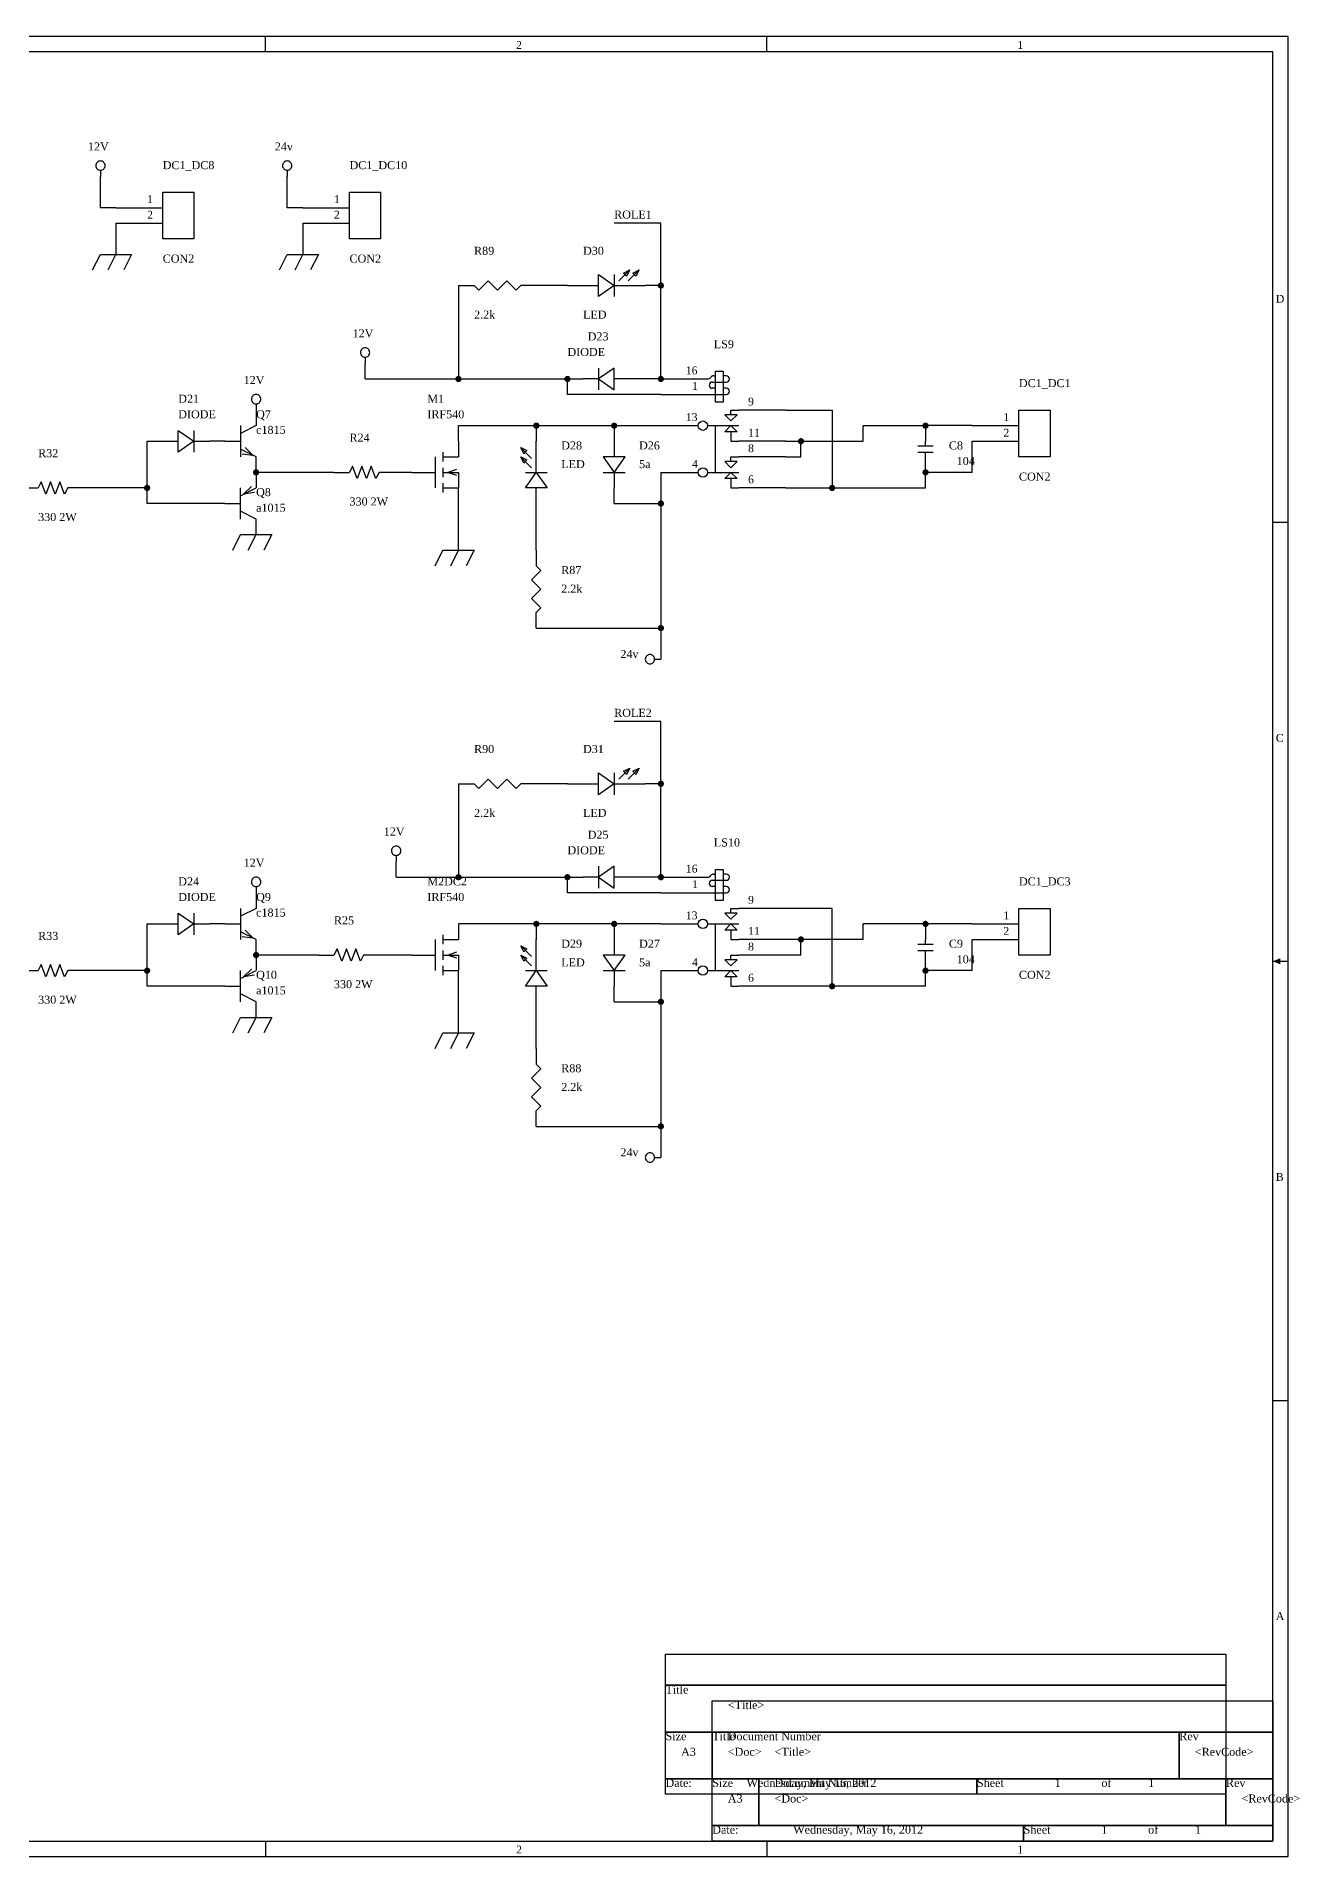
# Model space of a CAD drawing. Extents: x -3 to 419, y 3 to 299.
# Drawn here: x 213.1 to 419.2, y 2.5 to 299.5 of the extents above; entities that cross this region are included whole.
import ezdxf

# ---------------------------------------------------------------- set-up
doc = ezdxf.new("R2010")
doc.units = 0
doc.header["$MEASUREMENT"] = 0
for name, color, linetype in [('PARTS', 7, 'Continuous'), ('PARTTEXT', 7, 'Continuous'), ('TITLE', 7, 'Continuous'), ('WIRE', 7, 'Continuous'), ('WIRETEXT', 7, 'Continuous')]:
    doc.layers.add(name, color=color, linetype=linetype)
doc.styles.get("Standard").update_dxf_attribs({"font": 'times_0.ttf'})

msp = doc.modelspace()

# ---------------------------------------------------------------- linework, layer by layer
at = {"layer": 'PARTS'}
for p, q in [((226.06, 271.526), (233.68, 271.526)), ((256.54, 271.526), (264.16, 271.526)), ((226.06, 268.986), (233.68, 268.986)), ((256.54, 268.986), (264.16, 268.986)), ((281.94, 258.826), (284.48, 258.826)), ((294.64, 258.826), (292.1, 258.826)), ((299.72, 258.826), (302.26, 258.826)), ((314.96, 258.826), (312.42, 258.826)), ((299.72, 243.586), (302.26, 243.586)), ((312.42, 243.586), (309.88, 243.586)), ((314.96, 243.586), (322.58, 243.586)), ((314.96, 241.046), (322.58, 241.046)), ((248.92, 238.506), (248.92, 235.966)), ((335.28, 238.506), (327.66, 238.506)), ((294.64, 235.966), (294.64, 233.426)), ((307.34, 235.966), (307.34, 233.426)), ((314.96, 235.966), (321.056, 235.966)), ((358.14, 235.966), (358.14, 233.426)), ((365.76, 235.966), (373.38, 235.966)), ((231.14, 233.426), (233.68, 233.426)), ((243.84, 233.426), (241.3, 233.426)), ((243.84, 233.426), (246.38, 233.426)), ((281.94, 233.426), (281.94, 230.886)), ((335.28, 233.426), (327.66, 233.426)), ((365.76, 233.426), (373.38, 233.426)), ((248.92, 228.346), (248.92, 230.886)), ((335.28, 230.886), (327.66, 230.886)), ((358.14, 228.346), (358.14, 230.886)), ((210.82, 225.806), (213.36, 225.806)), ((220.98, 225.806), (218.44, 225.806)), ((248.92, 228.346), (248.92, 225.806)), ((261.62, 228.346), (264.16, 228.346)), ((271.78, 228.346), (269.24, 228.346)), ((274.32, 228.346), (276.86, 228.346)), ((281.94, 223.266), (281.94, 225.806)), ((307.34, 223.266), (307.34, 225.806)), ((314.96, 228.346), (321.056, 228.346)), ((335.28, 225.806), (327.66, 225.806)), ((243.84, 223.266), (246.38, 223.266)), ((294.64, 220.726), (294.64, 223.266)), ((248.92, 218.186), (248.92, 220.726)), ((294.64, 215.646), (294.64, 213.106)), ((294.64, 202.946), (294.64, 205.486)), ((281.94, 177.546), (284.48, 177.546)), ((294.64, 177.546), (292.1, 177.546)), ((299.72, 177.546), (302.26, 177.546)), ((314.96, 177.546), (312.42, 177.546)), ((299.72, 162.306), (302.26, 162.306)), ((312.42, 162.306), (309.88, 162.306)), ((314.96, 162.306), (322.58, 162.306)), ((248.92, 159.766), (248.92, 157.226)), ((314.96, 159.766), (322.58, 159.766)), ((231.14, 154.686), (233.68, 154.686)), ((243.84, 154.686), (241.3, 154.686)), ((243.84, 154.686), (246.38, 154.686)), ((281.94, 154.686), (281.94, 152.146)), ((294.64, 154.686), (294.64, 152.146)), ((307.34, 154.686), (307.34, 152.146)), ((314.96, 154.686), (321.056, 154.686)), ((335.28, 157.226), (327.66, 157.226)), ((358.14, 154.686), (358.14, 152.146)), ((365.76, 154.686), (373.38, 154.686)), ((248.92, 149.606), (248.92, 152.146)), ((335.28, 152.146), (327.66, 152.146)), ((365.76, 152.146), (373.38, 152.146)), ((248.92, 149.606), (248.92, 147.066)), ((259.08, 149.606), (261.62, 149.606)), ((269.24, 149.606), (266.7, 149.606)), ((274.32, 149.606), (276.86, 149.606)), ((335.28, 149.606), (327.66, 149.606)), ((358.14, 147.066), (358.14, 149.606)), ((210.82, 147.066), (213.36, 147.066)), ((220.98, 147.066), (218.44, 147.066)), ((281.94, 144.526), (281.94, 147.066)), ((314.96, 147.066), (321.056, 147.066)), ((243.84, 144.526), (246.38, 144.526)), ((307.34, 141.986), (307.34, 144.526)), ((335.28, 144.526), (327.66, 144.526)), ((248.92, 139.446), (248.92, 141.986)), ((294.64, 139.446), (294.64, 141.986)), ((294.64, 134.366), (294.64, 131.826)), ((294.64, 121.666), (294.64, 124.206))]:
    msp.add_line(p, q, dxfattribs=at)
for points in [[(224.282, 278.384, 0.0985), (224.224, 278.6756, 0.0985), (224.0588, 278.9228, 0.0985), (223.8116, 279.088, 0.0985), (223.52, 279.146, 0.0985), (223.2284, 279.088, 0.0985), (222.9812, 278.9228, 0.0985), (222.816, 278.6756, 0.0985), (222.758, 278.384, 0.0985), (222.816, 278.0924, 0.0985), (222.9812, 277.8452, 0.0985), (223.2284, 277.68, 0.0985), (223.52, 277.622, 0.0985), (223.8116, 277.68, 0.0985), (224.0588, 277.8452, 0.0985), (224.224, 278.0924, 0.0985)], [(254.762, 278.384, 0.0985), (254.704, 278.6756, 0.0985), (254.5388, 278.9228, 0.0985), (254.2916, 279.088, 0.0985), (254, 279.146, 0.0985), (253.7084, 279.088, 0.0985), (253.4612, 278.9228, 0.0985), (253.296, 278.6756, 0.0985), (253.238, 278.384, 0.0985), (253.296, 278.0924, 0.0985), (253.4612, 277.8452, 0.0985), (253.7084, 277.68, 0.0985), (254, 277.622, 0.0985), (254.2916, 277.68, 0.0985), (254.5388, 277.8452, 0.0985), (254.704, 278.0924, 0.0985)], [(267.462, 247.904, 0.0985), (267.404, 248.1956, 0.0985), (267.2388, 248.4428, 0.0985), (266.9916, 248.608, 0.0985), (266.7, 248.666, 0.0985), (266.4084, 248.608, 0.0985), (266.1612, 248.4428, 0.0985), (265.996, 248.1956, 0.0985), (265.938, 247.904, 0.0985), (265.996, 247.6124, 0.0985), (266.1612, 247.3652, 0.0985), (266.4084, 247.2, 0.0985), (266.7, 247.142, 0.0985), (266.9916, 247.2, 0.0985), (267.2388, 247.3652, 0.0985), (267.404, 247.6124, 0.0985)], [(249.682, 240.284, 0.0985), (249.624, 240.5756, 0.0985), (249.4588, 240.8228, 0.0985), (249.2116, 240.988, 0.0985), (248.92, 241.046, 0.0985), (248.6284, 240.988, 0.0985), (248.3812, 240.8228, 0.0985), (248.216, 240.5756, 0.0985), (248.158, 240.284, 0.0985), (248.216, 239.9924, 0.0985), (248.3812, 239.7452, 0.0985), (248.6284, 239.58, 0.0985), (248.92, 239.522, 0.0985), (249.2116, 239.58, 0.0985), (249.4588, 239.7452, 0.0985), (249.624, 239.9924, 0.0985)], [(313.944, 197.866, 0.0985), (313.886, 198.1576, 0.0985), (313.7208, 198.4048, 0.0985), (313.4736, 198.57, 0.0985), (313.182, 198.628, 0.0985), (312.8904, 198.57, 0.0985), (312.6432, 198.4048, 0.0985), (312.478, 198.1576, 0.0985), (312.42, 197.866, 0.0985), (312.478, 197.5744, 0.0985), (312.6432, 197.3272, 0.0985), (312.8904, 197.162, 0.0985), (313.182, 197.104, 0.0985), (313.4736, 197.162, 0.0985), (313.7208, 197.3272, 0.0985), (313.886, 197.5744, 0.0985)], [(272.542, 166.624, 0.0985), (272.484, 166.9156, 0.0985), (272.3188, 167.1628, 0.0985), (272.0716, 167.328, 0.0985), (271.78, 167.386, 0.0985), (271.4884, 167.328, 0.0985), (271.2412, 167.1628, 0.0985), (271.076, 166.9156, 0.0985), (271.018, 166.624, 0.0985), (271.076, 166.3324, 0.0985), (271.2412, 166.0852, 0.0985), (271.4884, 165.92, 0.0985), (271.78, 165.862, 0.0985), (272.0716, 165.92, 0.0985), (272.3188, 166.0852, 0.0985), (272.484, 166.3324, 0.0985)], [(249.682, 161.544, 0.0985), (249.624, 161.8356, 0.0985), (249.4588, 162.0828, 0.0985), (249.2116, 162.248, 0.0985), (248.92, 162.306, 0.0985), (248.6284, 162.248, 0.0985), (248.3812, 162.0828, 0.0985), (248.216, 161.8356, 0.0985), (248.158, 161.544, 0.0985), (248.216, 161.2524, 0.0985), (248.3812, 161.0052, 0.0985), (248.6284, 160.84, 0.0985), (248.92, 160.782, 0.0985), (249.2116, 160.84, 0.0985), (249.4588, 161.0052, 0.0985), (249.624, 161.2524, 0.0985)], [(313.944, 116.586, 0.0985), (313.886, 116.8776, 0.0985), (313.7208, 117.1248, 0.0985), (313.4736, 117.29, 0.0985), (313.182, 117.348, 0.0985), (312.8904, 117.29, 0.0985), (312.6432, 117.1248, 0.0985), (312.478, 116.8776, 0.0985), (312.42, 116.586, 0.0985), (312.478, 116.2944, 0.0985), (312.6432, 116.0472, 0.0985), (312.8904, 115.882, 0.0985), (313.182, 115.824, 0.0985), (313.4736, 115.882, 0.0985), (313.7208, 116.0472, 0.0985), (313.886, 116.2944, 0.0985)]]:
    msp.add_lwpolyline(points, format="xyb", close=True, dxfattribs=at)
for points in [[(223.52, 277.622), (223.52, 276.606)], [(254, 277.622), (254, 276.606)], [(222.25, 261.366), (223.52, 263.906)], [(223.52, 263.906), (228.6, 263.906)], [(224.79, 261.366), (226.06, 263.906)], [(228.6, 263.906), (227.33, 261.366)], [(252.73, 261.366), (254, 263.906)], [(254, 263.906), (259.08, 263.906)], [(255.27, 261.366), (256.54, 263.906)], [(259.08, 263.906), (257.81, 261.366)], [(285.242, 258.064), (284.48, 258.826)], [(286.766, 259.588), (285.242, 258.064)], [(288.29, 258.064), (286.766, 259.588)], [(289.814, 259.588), (288.29, 258.064)], [(291.338, 258.064), (289.814, 259.588)], [(292.1, 258.826), (291.338, 258.064)], [(302.26, 258.826), (304.8, 258.826)], [(307.34, 260.604), (307.34, 257.048)], [(307.34, 258.826), (312.42, 258.826)], [(309.626, 261.112), (308.102, 259.588)], [(311.15, 261.112), (309.626, 259.588)], [(266.7, 247.142), (266.7, 246.126)], [(304.8, 243.586), (302.26, 243.586)], [(304.8, 245.364), (304.8, 241.808)], [(309.88, 243.586), (307.34, 243.586)], [(323.596, 244.094), (323.85, 244.094)], [(323.85, 239.776), (323.85, 244.856)], [(323.85, 244.856), (325.12, 244.856)], [(325.12, 244.856), (325.12, 239.776)], [(325.628, 244.094), (325.12, 244.094)], [(322.58, 241.046), (325.628, 241.046)], [(323.342, 243.078), (325.628, 243.078)], [(323.85, 242.062), (323.342, 242.062)], [(325.628, 242.062), (325.12, 242.062)], [(248.92, 239.522), (248.92, 238.506)], [(325.12, 239.776), (323.85, 239.776)], [(326.39, 238.506), (327.66, 238.506)], [(326.39, 237.744), (326.39, 238.506)], [(238.76, 235.204), (238.76, 231.648)], [(248.92, 235.966), (246.38, 234.696)], [(246.38, 235.966), (246.38, 230.886)], [(322.58, 235.966), (327.66, 235.966)], [(323.85, 228.346), (323.85, 235.966)], [(326.39, 234.95), (326.39, 233.426)], [(233.68, 233.426), (236.22, 233.426)], [(238.76, 233.426), (241.3, 233.426)], [(248.92, 230.886), (246.38, 232.156)], [(246.634, 231.394), (248.412, 231.14), (247.142, 232.41)], [(279.4, 231.648), (279.4, 230.124)], [(292.354, 232.156), (293.878, 230.632)], [(294.64, 228.346), (294.64, 233.426)], [(307.34, 233.426), (307.34, 230.886)], [(326.39, 233.426), (327.66, 233.426)], [(356.87, 232.664), (359.41, 232.664)], [(356.87, 231.648), (359.41, 231.648)], [(358.14, 232.664), (358.14, 233.426)], [(358.14, 230.886), (358.14, 231.648)], [(264.668, 229.362), (264.16, 228.346)], [(265.43, 227.33), (264.668, 229.362)], [(266.192, 229.362), (265.43, 227.33)], [(266.954, 227.33), (266.192, 229.362)], [(267.716, 229.362), (266.954, 227.33)], [(268.478, 227.33), (267.716, 229.362)], [(278.13, 230.886), (278.13, 225.806)], [(279.4, 230.886), (281.94, 230.886)], [(279.4, 229.108), (279.4, 227.584)], [(281.686, 227.838), (280.162, 228.346), (281.686, 228.854)], [(292.354, 230.632), (293.878, 229.108)], [(326.39, 230.124), (326.39, 230.886)], [(326.39, 230.886), (327.66, 230.886)], [(213.868, 226.822), (213.36, 225.806)], [(214.63, 224.79), (213.868, 226.822)], [(215.392, 226.822), (214.63, 224.79)], [(216.154, 224.79), (215.392, 226.822)], [(216.916, 226.822), (216.154, 224.79)], [(217.678, 224.79), (216.916, 226.822)], [(218.186, 225.806), (217.678, 224.79)], [(218.44, 225.806), (218.186, 225.806)], [(246.38, 224.536), (248.92, 225.806)], [(246.38, 220.726), (246.38, 225.806)], [(248.666, 225.044), (246.888, 224.79), (248.158, 226.06)], [(268.986, 228.346), (268.478, 227.33)], [(269.24, 228.346), (268.986, 228.346)], [(276.86, 228.346), (278.13, 228.346)], [(279.4, 228.346), (281.94, 228.346)], [(279.4, 226.568), (279.4, 225.044)], [(279.4, 225.806), (281.94, 225.806)], [(281.94, 228.346), (281.94, 225.806)], [(292.862, 228.346), (296.418, 228.346)], [(294.64, 223.266), (294.64, 225.806)], [(305.562, 228.346), (309.118, 228.346)], [(307.34, 228.346), (307.34, 225.806)], [(322.58, 228.346), (327.66, 228.346)], [(326.39, 227.33), (326.39, 225.806)], [(326.39, 225.806), (327.66, 225.806)], [(248.92, 220.726), (246.38, 221.996)], [(245.11, 215.646), (246.38, 218.186)], [(246.38, 218.186), (251.46, 218.186)], [(247.65, 215.646), (248.92, 218.186)], [(251.46, 218.186), (250.19, 215.646)], [(278.13, 213.106), (279.4, 215.646)], [(279.4, 215.646), (284.48, 215.646)], [(280.67, 213.106), (281.94, 215.646)], [(284.48, 215.646), (283.21, 213.106)], [(295.402, 212.344), (293.878, 210.82)], [(293.878, 210.82), (295.402, 209.296)], [(294.64, 213.106), (295.402, 212.344)], [(295.402, 209.296), (293.878, 207.772)], [(293.878, 207.772), (295.402, 206.248)], [(295.402, 206.248), (294.64, 205.486)], [(313.944, 197.866), (314.96, 197.866)], [(286.766, 178.308), (285.242, 176.784)], [(288.29, 176.784), (286.766, 178.308)], [(289.814, 178.308), (288.29, 176.784)], [(291.338, 176.784), (289.814, 178.308)], [(307.34, 179.324), (307.34, 175.768)], [(309.626, 179.832), (308.102, 178.308)], [(311.15, 179.832), (309.626, 178.308)], [(285.242, 176.784), (284.48, 177.546)], [(292.1, 177.546), (291.338, 176.784)], [(302.26, 177.546), (304.8, 177.546)], [(307.34, 177.546), (312.42, 177.546)], [(271.78, 165.862), (271.78, 164.846)], [(304.8, 164.084), (304.8, 160.528)], [(323.85, 158.496), (323.85, 163.576)], [(323.85, 163.576), (325.12, 163.576)], [(325.12, 163.576), (325.12, 158.496)], [(248.92, 160.782), (248.92, 159.766)], [(304.8, 162.306), (302.26, 162.306)], [(309.88, 162.306), (307.34, 162.306)], [(323.342, 161.798), (325.628, 161.798)], [(323.85, 160.782), (323.342, 160.782)], [(323.596, 162.814), (323.85, 162.814)], [(325.628, 162.814), (325.12, 162.814)], [(325.628, 160.782), (325.12, 160.782)], [(322.58, 159.766), (325.628, 159.766)], [(325.12, 158.496), (323.85, 158.496)], [(233.68, 154.686), (236.22, 154.686)], [(238.76, 156.464), (238.76, 152.908)], [(238.76, 154.686), (241.3, 154.686)], [(248.92, 157.226), (246.38, 155.956)], [(246.38, 157.226), (246.38, 152.146)], [(322.58, 154.686), (327.66, 154.686)], [(323.85, 147.066), (323.85, 154.686)], [(326.39, 157.226), (327.66, 157.226)], [(326.39, 156.464), (326.39, 157.226)], [(248.92, 152.146), (246.38, 153.416)], [(246.634, 152.654), (248.412, 152.4), (247.142, 153.67)], [(278.13, 152.146), (278.13, 147.066)], [(279.4, 152.908), (279.4, 151.384)], [(279.4, 152.146), (281.94, 152.146)], [(294.64, 147.066), (294.64, 152.146)], [(307.34, 152.146), (307.34, 149.606)], [(326.39, 153.67), (326.39, 152.146)], [(326.39, 152.146), (327.66, 152.146)], [(358.14, 151.384), (358.14, 152.146)], [(262.128, 150.622), (261.62, 149.606)], [(262.89, 148.59), (262.128, 150.622)], [(263.652, 150.622), (262.89, 148.59)], [(264.414, 148.59), (263.652, 150.622)], [(265.176, 150.622), (264.414, 148.59)], [(265.938, 148.59), (265.176, 150.622)], [(266.446, 149.606), (265.938, 148.59)], [(266.7, 149.606), (266.446, 149.606)], [(276.86, 149.606), (278.13, 149.606)], [(279.4, 150.368), (279.4, 148.844)], [(279.4, 149.606), (281.94, 149.606)], [(281.686, 149.098), (280.162, 149.606), (281.686, 150.114)], [(281.94, 149.606), (281.94, 147.066)], [(292.354, 150.876), (293.878, 149.352)], [(292.354, 149.352), (293.878, 147.828)], [(326.39, 148.844), (326.39, 149.606)], [(326.39, 149.606), (327.66, 149.606)], [(356.87, 151.384), (359.41, 151.384)], [(356.87, 150.368), (359.41, 150.368)], [(358.14, 149.606), (358.14, 150.368)], [(213.868, 148.082), (213.36, 147.066)], [(214.63, 146.05), (213.868, 148.082)], [(215.392, 148.082), (214.63, 146.05)], [(216.154, 146.05), (215.392, 148.082)], [(216.916, 148.082), (216.154, 146.05)], [(217.678, 146.05), (216.916, 148.082)], [(218.186, 147.066), (217.678, 146.05)], [(218.44, 147.066), (218.186, 147.066)], [(246.38, 145.796), (248.92, 147.066)], [(246.38, 141.986), (246.38, 147.066)], [(248.666, 146.304), (246.888, 146.05), (248.158, 147.32)], [(279.4, 147.828), (279.4, 146.304)], [(279.4, 147.066), (281.94, 147.066)], [(292.862, 147.066), (296.418, 147.066)], [(305.562, 147.066), (309.118, 147.066)], [(307.34, 147.066), (307.34, 144.526)], [(322.58, 147.066), (327.66, 147.066)], [(326.39, 146.05), (326.39, 144.526)], [(248.92, 141.986), (246.38, 143.256)], [(294.64, 141.986), (294.64, 144.526)], [(326.39, 144.526), (327.66, 144.526)], [(245.11, 136.906), (246.38, 139.446)], [(246.38, 139.446), (251.46, 139.446)], [(247.65, 136.906), (248.92, 139.446)], [(251.46, 139.446), (250.19, 136.906)], [(278.13, 134.366), (279.4, 136.906)], [(279.4, 136.906), (284.48, 136.906)], [(280.67, 134.366), (281.94, 136.906)], [(284.48, 136.906), (283.21, 134.366)], [(295.402, 131.064), (293.878, 129.54)], [(294.64, 131.826), (295.402, 131.064)], [(293.878, 129.54), (295.402, 128.016)], [(295.402, 128.016), (293.878, 126.492)], [(293.878, 126.492), (295.402, 124.968)], [(295.402, 124.968), (294.64, 124.206)], [(313.944, 116.586), (314.96, 116.586)]]:
    msp.add_lwpolyline(points, dxfattribs=at)
for points in [[(233.68, 274.066), (238.76, 274.066), (238.76, 266.446), (233.68, 266.446)], [(264.16, 274.066), (269.24, 274.066), (269.24, 266.446), (264.16, 266.446)], [(308.864, 260.858), (308.864, 260.858), (309.88, 261.366), (309.372, 260.35), (308.864, 260.858)], [(310.388, 260.858), (310.388, 260.858), (311.404, 261.366), (310.896, 260.35), (310.388, 260.858)], [(307.34, 258.826), (307.34, 258.826), (304.8, 257.048), (304.8, 260.604), (307.34, 258.826)], [(304.8, 243.586), (304.8, 243.586), (307.34, 241.808), (307.34, 245.364), (304.8, 243.586)], [(326.39, 236.728), (327.406, 237.744), (325.374, 237.744), (326.39, 236.728)], [(373.38, 238.506), (378.46, 238.506), (378.46, 230.886), (373.38, 230.886)], [(238.76, 233.426), (238.76, 233.426), (236.22, 231.648), (236.22, 235.204), (238.76, 233.426)], [(326.39, 235.966), (327.406, 234.95), (325.374, 234.95), (326.39, 235.966)], [(292.608, 231.394), (292.608, 231.394), (292.1, 232.41), (293.116, 231.902), (292.608, 231.394)], [(292.608, 229.87), (292.608, 229.87), (292.1, 230.886), (293.116, 230.378), (292.608, 229.87)], [(307.34, 228.346), (307.34, 228.346), (309.118, 230.886), (305.562, 230.886), (307.34, 228.346)], [(326.39, 229.108), (327.406, 230.124), (325.374, 230.124), (326.39, 229.108)], [(294.64, 228.346), (294.64, 228.346), (296.418, 225.806), (292.862, 225.806), (294.64, 228.346)], [(326.39, 228.346), (327.406, 227.33), (325.374, 227.33), (326.39, 228.346)], [(307.34, 177.546), (307.34, 177.546), (304.8, 175.768), (304.8, 179.324), (307.34, 177.546)], [(308.864, 179.578), (308.864, 179.578), (309.88, 180.086), (309.372, 179.07), (308.864, 179.578)], [(310.388, 179.578), (310.388, 179.578), (311.404, 180.086), (310.896, 179.07), (310.388, 179.578)], [(304.8, 162.306), (304.8, 162.306), (307.34, 160.528), (307.34, 164.084), (304.8, 162.306)], [(238.76, 154.686), (238.76, 154.686), (236.22, 152.908), (236.22, 156.464), (238.76, 154.686)], [(326.39, 155.448), (327.406, 156.464), (325.374, 156.464), (326.39, 155.448)], [(326.39, 154.686), (327.406, 153.67), (325.374, 153.67), (326.39, 154.686)], [(373.38, 157.226), (378.46, 157.226), (378.46, 149.606), (373.38, 149.606)], [(292.608, 150.114), (292.608, 150.114), (292.1, 151.13), (293.116, 150.622), (292.608, 150.114)], [(292.608, 148.59), (292.608, 148.59), (292.1, 149.606), (293.116, 149.098), (292.608, 148.59)], [(307.34, 147.066), (307.34, 147.066), (309.118, 149.606), (305.562, 149.606), (307.34, 147.066)], [(326.39, 147.828), (327.406, 148.844), (325.374, 148.844), (326.39, 147.828)], [(294.64, 147.066), (294.64, 147.066), (296.418, 144.526), (292.862, 144.526), (294.64, 147.066)], [(326.39, 147.066), (327.406, 146.05), (325.374, 146.05), (326.39, 147.066)]]:
    msp.add_lwpolyline(points, close=True, dxfattribs=at)
for points in [[(322.58, 243.586, 0.2841), (323.088, 243.84)], [(323.596, 244.094, 0.2841), (323.088, 243.84)], [(326.136, 243.586, 0.4142), (325.628, 244.094)], [(325.628, 243.078, 0.4142), (326.136, 243.586)], [(323.342, 243.078, 0.4142), (322.834, 242.57)], [(322.834, 242.57, 0.4142), (323.342, 242.062)], [(326.136, 241.554, 0.4142), (325.628, 242.062)], [(325.628, 241.046, 0.4142), (326.136, 241.554)], [(322.58, 162.306, 0.2841), (323.088, 162.56)], [(323.342, 161.798, 0.4142), (322.834, 161.29)], [(322.834, 161.29, 0.4142), (323.342, 160.782)], [(323.596, 162.814, 0.2841), (323.088, 162.56)], [(326.136, 162.306, 0.4142), (325.628, 162.814)], [(325.628, 161.798, 0.4142), (326.136, 162.306)], [(326.136, 160.274, 0.4142), (325.628, 160.782)], [(325.628, 159.766, 0.4142), (326.136, 160.274)]]:
    msp.add_lwpolyline(points, format="xyb", dxfattribs=at)
for centre in [(321.818, 235.966), (321.818, 228.346), (321.818, 154.686), (321.818, 147.066)]:
    msp.add_circle(centre, 0.762, dxfattribs=at)
at = {"layer": 'TITLE'}
for points in [[(-2.54, 2.54), (417.322, 2.54), (417.322, 299.466), (-2.54, 299.466)], [(0, 5.08), (414.782, 5.08), (414.782, 296.926), (0, 296.926)], [(315.722, 35.56), (407.162, 35.56), (407.162, 30.48), (315.722, 30.48)], [(315.722, 30.48), (407.162, 30.48), (407.162, 22.86), (315.722, 22.86)], [(323.342, 27.94), (414.782, 27.94), (414.782, 22.86), (323.342, 22.86)], [(315.722, 22.86), (323.342, 22.86), (323.342, 15.24), (315.722, 15.24)], [(323.342, 22.86), (414.782, 22.86), (414.782, 15.24), (323.342, 15.24)], [(323.342, 22.86), (399.542, 22.86), (399.542, 15.24), (323.342, 15.24)], [(399.542, 22.86), (407.162, 22.86), (407.162, 15.24), (399.542, 15.24)], [(315.722, 15.24), (366.522, 15.24), (366.522, 12.7), (315.722, 12.7)], [(323.342, 15.24), (330.962, 15.24), (330.962, 7.62), (323.342, 7.62)], [(330.962, 15.24), (407.162, 15.24), (407.162, 7.62), (330.962, 7.62)], [(366.522, 15.24), (407.162, 15.24), (407.162, 12.7), (366.522, 12.7)], [(407.162, 15.24), (414.782, 15.24), (414.782, 7.62), (407.162, 7.62)], [(323.342, 7.62), (374.142, 7.62), (374.142, 5.08), (323.342, 5.08)], [(374.142, 7.62), (414.782, 7.62), (414.782, 5.08), (374.142, 5.08)]]:
    msp.add_lwpolyline(points, close=True, dxfattribs=at)
for points in [[(250.444, 296.926), (250.444, 299.466)], [(332.232, 296.926), (332.232, 299.466)], [(414.782, 220.218), (417.322, 220.218)], [(414.782, 148.59), (417.322, 148.59)], [(414.782, 76.962), (417.322, 76.962)], [(250.444, 5.08), (250.444, 2.54)], [(332.232, 5.08), (332.232, 2.54)]]:
    msp.add_lwpolyline(points, dxfattribs=at)
msp.add_solid([(414.782, 148.59), (416.052, 149.098), (416.052, 148.082), (416.052, 148.59)], dxfattribs=at)
msp.add_solid([(414.782, 148.59), (416.052, 149.098), (416.052, 148.082), (416.052, 148.59)], dxfattribs=at)
msp.add_solid([(414.782, 148.59), (416.052, 149.098), (416.052, 148.082), (416.052, 148.59)], dxfattribs=at)
at = {"layer": 'WIRE'}
for points in [[(223.52, 271.526), (223.52, 276.606)], [(254, 271.526), (254, 276.606)], [(226.06, 271.526), (223.52, 271.526)], [(256.54, 271.526), (254, 271.526)], [(226.06, 268.986), (226.06, 263.906)], [(256.54, 268.986), (256.54, 263.906)], [(314.96, 268.986), (307.34, 268.986)], [(314.96, 258.826), (314.96, 268.986)], [(281.94, 258.826), (281.94, 243.586)], [(299.72, 258.826), (294.64, 258.826)], [(314.96, 243.586), (314.96, 258.826)], [(266.7, 243.586), (266.7, 246.126)], [(266.7, 243.586), (281.94, 243.586)], [(281.94, 243.586), (299.72, 243.586)], [(299.72, 241.046), (299.72, 243.586)], [(314.96, 243.586), (312.42, 243.586)], [(314.96, 241.046), (299.72, 241.046)], [(335.28, 238.506), (342.9, 238.506)], [(342.9, 238.506), (342.9, 225.806)], [(281.94, 233.426), (281.94, 235.966)], [(281.94, 235.966), (294.64, 235.966)], [(294.64, 235.966), (307.34, 235.966)], [(307.34, 235.966), (314.96, 235.966)], [(347.98, 233.426), (347.98, 235.966)], [(347.98, 235.966), (358.14, 235.966)], [(365.76, 235.966), (358.14, 235.966)], [(231.14, 225.806), (231.14, 233.426)], [(335.28, 233.426), (337.82, 233.426)], [(337.82, 230.886), (337.82, 233.426)], [(337.82, 233.426), (347.98, 233.426)], [(365.76, 228.346), (365.76, 233.426)], [(335.28, 230.886), (337.82, 230.886)], [(231.14, 225.806), (220.98, 225.806)], [(231.14, 223.266), (231.14, 225.806)], [(261.62, 228.346), (248.92, 228.346)], [(274.32, 228.346), (271.78, 228.346)], [(314.96, 228.346), (314.96, 223.266)], [(335.28, 225.806), (342.9, 225.806)], [(342.9, 225.806), (358.14, 225.806)], [(365.76, 228.346), (358.14, 228.346)], [(358.14, 225.806), (358.14, 228.346)], [(243.84, 223.266), (231.14, 223.266)], [(281.94, 215.646), (281.94, 223.266)], [(307.34, 223.266), (314.96, 223.266)], [(314.96, 223.266), (314.96, 202.946)], [(294.64, 215.646), (294.64, 220.726)], [(294.64, 202.946), (314.96, 202.946)], [(314.96, 202.946), (314.96, 197.866)], [(314.96, 187.706), (307.34, 187.706)], [(314.96, 177.546), (314.96, 187.706)], [(281.94, 177.546), (281.94, 162.306)], [(299.72, 177.546), (294.64, 177.546)], [(314.96, 162.306), (314.96, 177.546)], [(271.78, 162.306), (271.78, 164.846)], [(271.78, 162.306), (281.94, 162.306)], [(281.94, 162.306), (299.72, 162.306)], [(299.72, 159.766), (299.72, 162.306)], [(314.96, 162.306), (312.42, 162.306)], [(314.96, 159.766), (299.72, 159.766)], [(231.14, 147.066), (231.14, 154.686)], [(294.64, 154.686), (281.94, 154.686)], [(307.34, 154.686), (294.64, 154.686)], [(314.96, 154.686), (307.34, 154.686)], [(342.9, 157.226), (335.28, 157.226)], [(342.9, 144.526), (342.9, 157.226)], [(347.98, 152.146), (347.98, 154.686)], [(358.14, 154.686), (347.98, 154.686)], [(365.76, 154.686), (358.14, 154.686)], [(337.82, 152.146), (335.28, 152.146)], [(337.82, 149.606), (337.82, 152.146)], [(347.98, 152.146), (337.82, 152.146)], [(365.76, 147.066), (365.76, 152.146)], [(259.08, 149.606), (248.92, 149.606)], [(274.32, 149.606), (269.24, 149.606)], [(337.82, 149.606), (335.28, 149.606)], [(231.14, 147.066), (220.98, 147.066)], [(231.14, 144.526), (231.14, 147.066)], [(314.96, 147.066), (314.96, 141.986)], [(365.76, 147.066), (358.14, 147.066)], [(358.14, 144.526), (358.14, 147.066)], [(243.84, 144.526), (231.14, 144.526)], [(281.94, 136.906), (281.94, 144.526)], [(342.9, 144.526), (335.28, 144.526)], [(358.14, 144.526), (342.9, 144.526)], [(307.34, 141.986), (314.96, 141.986)], [(314.96, 141.986), (314.96, 121.666)], [(294.64, 134.366), (294.64, 139.446)], [(294.64, 121.666), (314.96, 121.666)], [(314.96, 121.666), (314.96, 116.586)]]:
    msp.add_lwpolyline(points, dxfattribs=at)
at = {"layer": 'WIRE', "const_width": 0.508}
for points in [[(314.706, 258.826, 1), (315.214, 258.826, 1)], [(281.686, 243.586, 1), (282.194, 243.586, 1)], [(299.466, 243.586, 1), (299.974, 243.586, 1)], [(314.706, 243.586, 1), (315.214, 243.586, 1)], [(294.386, 235.966, 1), (294.894, 235.966, 1)], [(307.086, 235.966, 1), (307.594, 235.966, 1)], [(357.886, 235.966, 1), (358.394, 235.966, 1)], [(337.566, 233.426, 1), (338.074, 233.426, 1)], [(248.666, 228.346, 1), (249.174, 228.346, 1)], [(357.886, 228.346, 1), (358.394, 228.346, 1)], [(230.886, 225.806, 1), (231.394, 225.806, 1)], [(342.646, 225.806, 1), (343.154, 225.806, 1)], [(314.706, 223.266, 1), (315.214, 223.266, 1)], [(314.706, 202.946, 1), (315.214, 202.946, 1)], [(314.706, 177.546, 1), (315.214, 177.546, 1)], [(281.686, 162.306, 1), (282.194, 162.306, 1)], [(299.466, 162.306, 1), (299.974, 162.306, 1)], [(314.706, 162.306, 1), (315.214, 162.306, 1)], [(294.386, 154.686, 1), (294.894, 154.686, 1)], [(307.086, 154.686, 1), (307.594, 154.686, 1)], [(357.886, 154.686, 1), (358.394, 154.686, 1)], [(337.566, 152.146, 1), (338.074, 152.146, 1)], [(248.666, 149.606, 1), (249.174, 149.606, 1)], [(230.886, 147.066, 1), (231.394, 147.066, 1)], [(357.886, 147.066, 1), (358.394, 147.066, 1)], [(342.646, 144.526, 1), (343.154, 144.526, 1)], [(314.706, 141.986, 1), (315.214, 141.986, 1)], [(314.706, 121.666, 1), (315.214, 121.666, 1)]]:
    msp.add_lwpolyline(points, format="xyb", close=True, dxfattribs=at)

# ---------------------------------------------------------------- texts
at = {"layer": 'PARTS'}
for s, p in [('1', (231.14, 272.288)), ('1', (261.62, 272.288)), ('2', (231.14, 269.748)), ('2', (261.62, 269.748)), ('16', (319.024, 244.348)), ('1', (320.04, 241.808)), ('9', (329.184, 239.268)), ('13', (319.024, 236.728)), ('1', (370.84, 236.728)), ('11', (329.184, 234.188)), ('2', (370.84, 234.188)), ('8', (329.184, 231.648)), ('4', (320.04, 229.108)), ('6', (329.184, 226.568)), ('16', (319.024, 163.068)), ('1', (320.04, 160.528)), ('9', (329.184, 157.988)), ('13', (319.024, 155.448)), ('1', (370.84, 155.448)), ('8', (329.184, 150.368)), ('11', (329.184, 152.908)), ('2', (370.84, 152.908)), ('4', (320.04, 147.828)), ('6', (329.184, 145.288))]:
    msp.add_text(s, height=1.27, dxfattribs=at).set_placement(p)
at = {"layer": 'PARTTEXT'}
for s, p in [('12V', (221.488, 280.8583)), ('24v', (251.968, 280.8583)), ('DC1_DC8', (233.68, 277.8103)), ('DC1_DC10', (264.16, 277.8103)), ('R89', (284.48, 263.8403)), ('D30', (302.26, 263.8403)), ('CON2', (233.68, 262.5703)), ('CON2', (264.16, 262.5703)), ('2.2k', (284.48, 253.4263)), ('LED', (302.26, 253.4263)), ('12V', (264.668, 250.3783)), ('D23', (303.022, 249.8703)), ('LS9', (323.596, 248.6003)), ('DIODE', (299.72, 247.3303)), ('12V', (246.888, 242.7583)), ('DC1_DC1', (373.38, 242.2503)), ('D21', (236.22, 239.7103)), ('M1', (276.86, 239.7103)), ('DIODE', (236.22, 237.1703)), ('Q7', (248.92, 237.1703)), ('IRF540', (276.86, 237.1703)), ('c1815', (248.92, 234.6303)), ('R24', (264.16, 233.3603)), ('R32', (213.36, 230.8203)), ('D28', (298.704, 232.0903)), ('D26', (311.404, 232.0903)), ('C8', (361.95, 232.0903)), ('LED', (298.704, 229.0423)), ('5a', (311.404, 229.0423)), ('104', (363.22, 229.5503)), ('Q8', (248.92, 224.4703)), ('CON2', (373.38, 227.0103)), ('a1015', (248.92, 221.9303)), ('330 2W', (264.16, 222.9463)), ('330 2W', (213.36, 220.4063)), ('R87', (298.704, 211.7703)), ('2.2k', (298.704, 208.7223)), ('24v', (308.356, 198.0543)), ('R90', (284.48, 182.5603)), ('D31', (302.26, 182.5603)), ('2.2k', (284.48, 172.1463)), ('LED', (302.26, 172.1463)), ('12V', (269.748, 169.0983)), ('D25', (303.022, 168.5903)), ('DIODE', (299.72, 166.0503)), ('LS10', (323.596, 167.3203)), ('12V', (246.888, 164.0183)), ('D24', (236.22, 160.9703)), ('M2DC2', (276.86, 160.9703)), ('DC1_DC3', (373.38, 160.9703)), ('DIODE', (236.22, 158.4303)), ('Q9', (248.92, 158.4303)), ('IRF540', (276.86, 158.4303)), ('c1815', (248.92, 155.8903)), ('R25', (261.62, 154.6203)), ('R33', (213.36, 152.0803)), ('D29', (298.704, 150.8103)), ('D27', (311.404, 150.8103)), ('C9', (361.95, 150.8103)), ('LED', (298.704, 147.7623)), ('5a', (311.404, 147.7623)), ('104', (363.22, 148.2703)), ('Q10', (248.92, 145.7303)), ('330 2W', (261.62, 144.2063)), ('CON2', (373.38, 145.7303)), ('330 2W', (213.36, 141.6663)), ('a1015', (248.92, 143.1903)), ('R88', (298.704, 130.4903)), ('2.2k', (298.704, 127.4423)), ('24v', (308.356, 116.7743)), ('Title', (315.722, 29.1443)), ('Size', (315.722, 21.5243)), ('Title', (323.342, 21.5243)), ('Document Number', (325.882, 21.5243)), ('Rev', (399.542, 21.5243)), ('Date:', (315.722, 13.9043)), ('Size', (323.342, 13.9043)), ('Document Number', (333.502, 13.9043)), ('Sheet', (366.522, 13.9043)), ('of', (386.842, 13.9043)), ('Rev', (407.162, 13.9043)), ('Date:', (323.342, 6.2843)), ('Sheet', (374.142, 6.2843)), ('of', (394.462, 6.2843))]:
    msp.add_text(s, height=1.3057, dxfattribs=at).set_placement(p)
at = {"layer": 'TITLE'}
for s, height, p in [('2', 1.27, (291.338, 297.434)), ('1', 1.27, (373.126, 297.434)), ('D', 1.27, (415.29, 256.032)), ('C', 1.27, (415.29, 184.404)), ('B', 1.27, (415.29, 112.776)), ('A', 1.27, (415.29, 41.148)), ('<Title>', 1.3057, (325.882, 26.6043)), ('A3', 1.3057, (318.262, 18.9843)), ('<Doc>', 1.3057, (325.882, 18.9843)), ('<Title>', 1.3057, (333.502, 18.9843)), ('<RevCode>', 1.3057, (402.082, 18.9843)), ('Wednesday, May 16, 2012', 1.3057, (328.93, 13.9043)), ('1', 1.3057, (379.222, 13.9043)), ('1', 1.3057, (394.462, 13.9043)), ('A3', 1.3057, (325.882, 11.3643)), ('<Doc>', 1.3057, (333.502, 11.3643)), ('<RevCode>', 1.3057, (409.702, 11.3643)), ('Wednesday, May 16, 2012', 1.3057, (336.55, 6.2843)), ('1', 1.3057, (386.842, 6.2843)), ('1', 1.3057, (402.082, 6.2843)), ('2', 1.27, (291.338, 3.048)), ('1', 1.27, (373.126, 3.048))]:
    msp.add_text(s, height=height, dxfattribs=at).set_placement(p)
at = {"layer": 'WIRETEXT'}
for s, p in [('ROLE1', (307.34, 269.748)), ('ROLE2', (307.34, 188.468))]:
    msp.add_text(s, height=1.3057, dxfattribs=at).set_placement(p)

doc.saveas('drawing.dxf')
